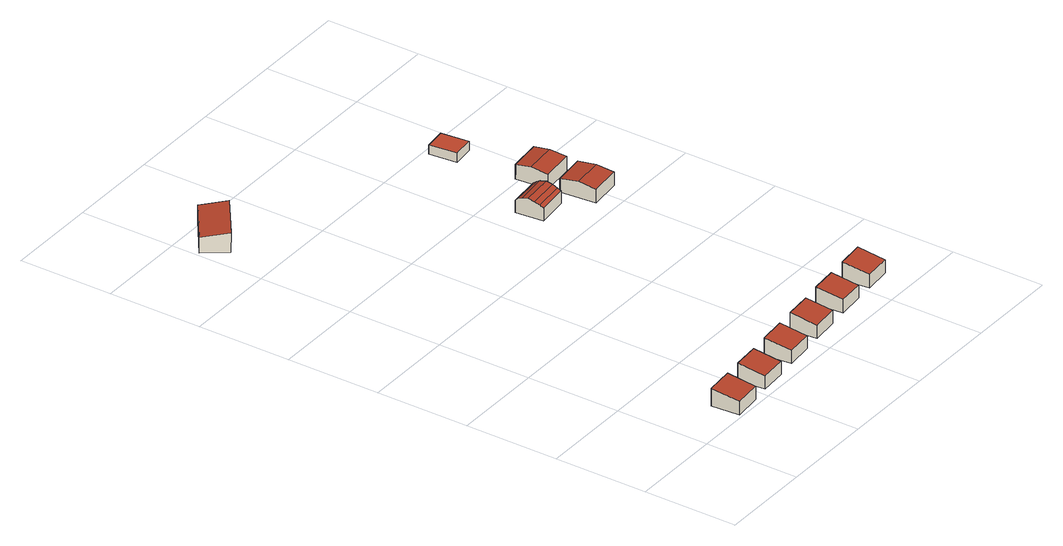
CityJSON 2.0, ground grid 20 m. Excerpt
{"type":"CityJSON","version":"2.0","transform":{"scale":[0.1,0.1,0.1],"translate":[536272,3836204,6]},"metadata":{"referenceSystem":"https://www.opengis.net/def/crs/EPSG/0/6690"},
"CityObjects":{
"building1":{"type":"Building","attributes":{"class":"3003","measuredHeight":3.9,"BuildingDetailAttribute.specifiedBuildingCoverageRate":0.6,"BuildingDetailAttribute.surveyYear":2021,"BuildingIDAttribute.prefecture":"27","BuildingIDAttribute.city":"27104"},"geometry":[{"type":"Solid","lod":"2","boundaries":[[[[0,1,2,3]],[[4,5,6,7]],[[7,1,0,4]],[[6,2,1,7]],[[4,0,3,5]],[[5,3,2,6]]]],"semantics":{"surfaces":[{"type":"GroundSurface"},{"type":"RoofSurface"},{"type":"WallSurface"}],"values":[[0,1,2,2,2,2]]}}]},
"building2":{"type":"Building","attributes":{"class":"3003","measuredHeight":3.9,"BuildingDetailAttribute.specifiedBuildingCoverageRate":0.6,"BuildingDetailAttribute.surveyYear":2021,"BuildingIDAttribute.prefecture":"27","BuildingIDAttribute.city":"27104"},"geometry":[{"type":"Solid","lod":"2","boundaries":[[[[8,9,10,11]],[[12,13,14,15]],[[15,9,8,12]],[[12,8,11,13]],[[14,10,9,15]],[[13,11,10,14]]]],"semantics":{"surfaces":[{"type":"GroundSurface"},{"type":"RoofSurface"},{"type":"WallSurface"}],"values":[[0,1,2,2,2,2]]}}]},
"building3":{"type":"Building","attributes":{"class":"3003","measuredHeight":3.9,"BuildingDetailAttribute.specifiedBuildingCoverageRate":0.6,"BuildingDetailAttribute.surveyYear":2021,"BuildingIDAttribute.prefecture":"27","BuildingIDAttribute.city":"27104"},"geometry":[{"type":"Solid","lod":"2","boundaries":[[[[16,17,18,19]],[[20,21,22,23]],[[20,16,19,21]],[[22,18,17,23]],[[21,19,18,22]],[[23,17,16,20]]]],"semantics":{"surfaces":[{"type":"GroundSurface"},{"type":"RoofSurface"},{"type":"WallSurface"}],"values":[[0,1,2,2,2,2]]}}]},
"building4":{"type":"Building","attributes":{"1/2500図郭":"054","区名":"此花区","町丁目名称":"北港緑地２丁目","街区番号":1,"class":"3003","usage":"402","measuredHeight":4.3,"storeysAboveGround":1,"BuildingDetailAttribute.buildingRoofEdgeArea":67.04,"BuildingDetailAttribute.buildingStructureType":"601","BuildingDetailAttribute.buildingStructureOrgType":"1","BuildingDetailAttribute.detailedUsage":"1418","BuildingDetailAttribute.groundFloorUsage":"1418","BuildingDetailAttribute.specifiedBuildingCoverageRate":0.6,"BuildingDetailAttribute.surveyYear":2021,"BuildingIDAttribute.prefecture":"27","BuildingIDAttribute.city":"27104"},"geometry":[{"type":"Solid","lod":"2","boundaries":[[[[24,25,26,27]],[[28,29,30,31]],[[28,24,27,29]],[[30,26,25,31]],[[31,25,24,28]],[[29,27,26,30]]]],"semantics":{"surfaces":[{"type":"GroundSurface"},{"type":"RoofSurface"},{"type":"WallSurface"}],"values":[[0,1,2,2,2,2]]}}]},
"building5":{"type":"Building","attributes":{"class":"3003","measuredHeight":3.9,"BuildingDetailAttribute.specifiedBuildingCoverageRate":0.6,"BuildingDetailAttribute.surveyYear":2021,"BuildingIDAttribute.prefecture":"27","BuildingIDAttribute.city":"27104"},"geometry":[{"type":"Solid","lod":"2","boundaries":[[[[32,33,34,35]],[[36,37,38,39]],[[37,35,34,38]],[[39,33,32,36]],[[36,32,35,37]],[[38,34,33,39]]]],"semantics":{"surfaces":[{"type":"GroundSurface"},{"type":"RoofSurface"},{"type":"WallSurface"}],"values":[[0,1,2,2,2,2]]}}]},
"building6":{"type":"Building","attributes":{"1/2500図郭":"054","区名":"此花区","町丁目名称":"北港緑地２丁目","街区番号":1,"class":"3003","usage":"402","measuredHeight":3.9,"storeysAboveGround":1,"BuildingDetailAttribute.buildingRoofEdgeArea":39.9,"BuildingDetailAttribute.buildingStructureType":"601","BuildingDetailAttribute.buildingStructureOrgType":"1","BuildingDetailAttribute.detailedUsage":"1418","BuildingDetailAttribute.groundFloorUsage":"1418","BuildingDetailAttribute.specifiedBuildingCoverageRate":0.6,"BuildingDetailAttribute.surveyYear":2021,"BuildingIDAttribute.prefecture":"27","BuildingIDAttribute.city":"27104"},"geometry":[{"type":"Solid","lod":"2","boundaries":[[[[40,41,42,43]],[[44,45,46,47]],[[46,42,41,47]],[[44,40,43,45]],[[47,41,40,44]],[[45,43,42,46]]]],"semantics":{"surfaces":[{"type":"GroundSurface"},{"type":"RoofSurface"},{"type":"WallSurface"}],"values":[[0,1,2,2,2,2]]}}]},
"building7":{"type":"Building","attributes":{"class":"3003","measuredHeight":3.9,"BuildingDetailAttribute.specifiedBuildingCoverageRate":0.6,"BuildingDetailAttribute.surveyYear":2021,"BuildingIDAttribute.prefecture":"27","BuildingIDAttribute.city":"27104"},"geometry":[{"type":"Solid","lod":"2","boundaries":[[[[48,49,50,51]],[[52,53,54,55]],[[53,51,50,54]],[[54,50,49,55]],[[52,48,51,53]],[[55,49,48,52]]]],"semantics":{"surfaces":[{"type":"GroundSurface"},{"type":"RoofSurface"},{"type":"WallSurface"}],"values":[[0,1,2,2,2,2]]}}]},
"building8":{"type":"Building","attributes":{"class":"3001","measuredHeight":3.9,"BuildingDetailAttribute.specifiedBuildingCoverageRate":0.6,"BuildingDetailAttribute.surveyYear":2021,"BuildingIDAttribute.prefecture":"27","BuildingIDAttribute.city":"27104"},"geometry":[{"type":"Solid","lod":"2","boundaries":[[[[56,57,58,59]],[[60,61,62,63]],[[64,65,66,67]],[[68,69,63,62]],[[67,70,71,64]],[[72,71,70,73]],[[72,73,61,60]],[[65,56,59,66]],[[68,62,61,73,70,67,66,59,58]],[[68,58,57,69]],[[65,64,71,72,60,63,69,57,56]]]],"semantics":{"surfaces":[{"type":"GroundSurface"},{"type":"RoofSurface"},{"type":"WallSurface"}],"values":[[0,1,1,1,1,1,1,2,2,2,2]]}}]},
"building9":{"type":"Building","attributes":{"class":"3001","measuredHeight":3.6,"BuildingDetailAttribute.specifiedBuildingCoverageRate":0.6,"BuildingDetailAttribute.surveyYear":2021,"BuildingIDAttribute.prefecture":"27","BuildingIDAttribute.city":"27104"},"geometry":[{"type":"Solid","lod":"2","boundaries":[[[[74,75,76,77]],[[78,79,80,81]],[[82,83,81,80]],[[78,81,83,76,75]],[[78,75,74,79]],[[82,80,79,74,77]],[[82,77,76,83]]]],"semantics":{"surfaces":[{"type":"GroundSurface"},{"type":"RoofSurface"},{"type":"WallSurface"}],"values":[[0,1,1,2,2,2,2]]}}]},
"building10":{"type":"Building","attributes":{"class":"3001","measuredHeight":3.6,"BuildingDetailAttribute.specifiedBuildingCoverageRate":0.6,"BuildingDetailAttribute.surveyYear":2021,"BuildingIDAttribute.prefecture":"27","BuildingIDAttribute.city":"27104"},"geometry":[{"type":"Solid","lod":"2","boundaries":[[[[84,85,86,87]],[[88,89,90,91]],[[92,93,91,90]],[[92,90,89,86,85]],[[88,87,86,89]],[[92,85,84,93]],[[88,91,93,84,87]]]],"semantics":{"surfaces":[{"type":"GroundSurface"},{"type":"RoofSurface"},{"type":"WallSurface"}],"values":[[0,1,1,2,2,2,2]]}}]},
"building11":{"type":"Building","attributes":{"class":"3001","measuredHeight":2,"BuildingDetailAttribute.specifiedBuildingCoverageRate":0.6,"BuildingDetailAttribute.surveyYear":2021,"BuildingIDAttribute.prefecture":"27","BuildingIDAttribute.city":"27104"},"geometry":[{"type":"Solid","lod":"2","boundaries":[[[[94,95,96,97]],[[98,99,100,101]],[[98,94,97,99]],[[100,96,95,101]],[[101,95,94,98]],[[99,97,96,100]]]],"semantics":{"surfaces":[{"type":"GroundSurface"},{"type":"RoofSurface"},{"type":"WallSurface"}],"values":[[0,1,2,2,2,2]]}}]}
},
"vertices":[
[115,6,5],[110,66,5],[170,71,5],[175,11,5],[115,6,34],[175,11,34],[170,71,44],[110,66,44],
[215,17,5],[209,75,5],[268,80,5],[273,22,5],[215,17,34],[273,22,33],[268,80,43],[209,75,44],
[315,27,5],[309,85,5],[368,90,5],[373,32,5],[315,27,33],[373,32,33],[368,90,43],[309,85,43],
[94,1206,7],[129,1159,7],[39,1094,7],[4,1141,7],[94,1206,41],[4,1141,41],[39,1093,50],[129,1159,50],
[413,37,4],[408,95,4],[467,100,4],[472,43,4],[413,37,33],[472,43,33],[467,100,42],[408,95,43],
[513,48,4],[508,106,4],[566,111,4],[571,53,4],[513,48,33],[571,53,32],[566,111,42],[508,106,42],
[613,58,3],[607,115,3],[666,121,3],[671,63,3],[613,58,32],[671,63,32],[666,121,42],[607,115,42],
[520,748,5],[526,689,5],[458,682,5],[452,741,5],[524,707,41],[456,700,41],[457,690,37],[525,697,37],[521,741,37],[520,748,32],[452,741,32],[453,735,37],[458,682,32],[526,689,32],[454,726,41],[522,733,41],[523,720,44],[455,714,44],
[558,714,4],[626,721,4],[633,644,4],[565,637,4],[626,721,34],[558,714,34],[562,675,39],[629,682,39],[565,637,34],[633,644,34],
[548,807,4],[618,814,4],[625,745,4],[555,738,4],[555,738,36],[625,745,36],[622,781,40],[552,774,40],[618,814,36],[548,807,36],
[528,987,4],[574,992,4],[581,933,4],[535,928,4],[528,987,24],[535,928,24],[581,933,24],[574,992,24]
]}
